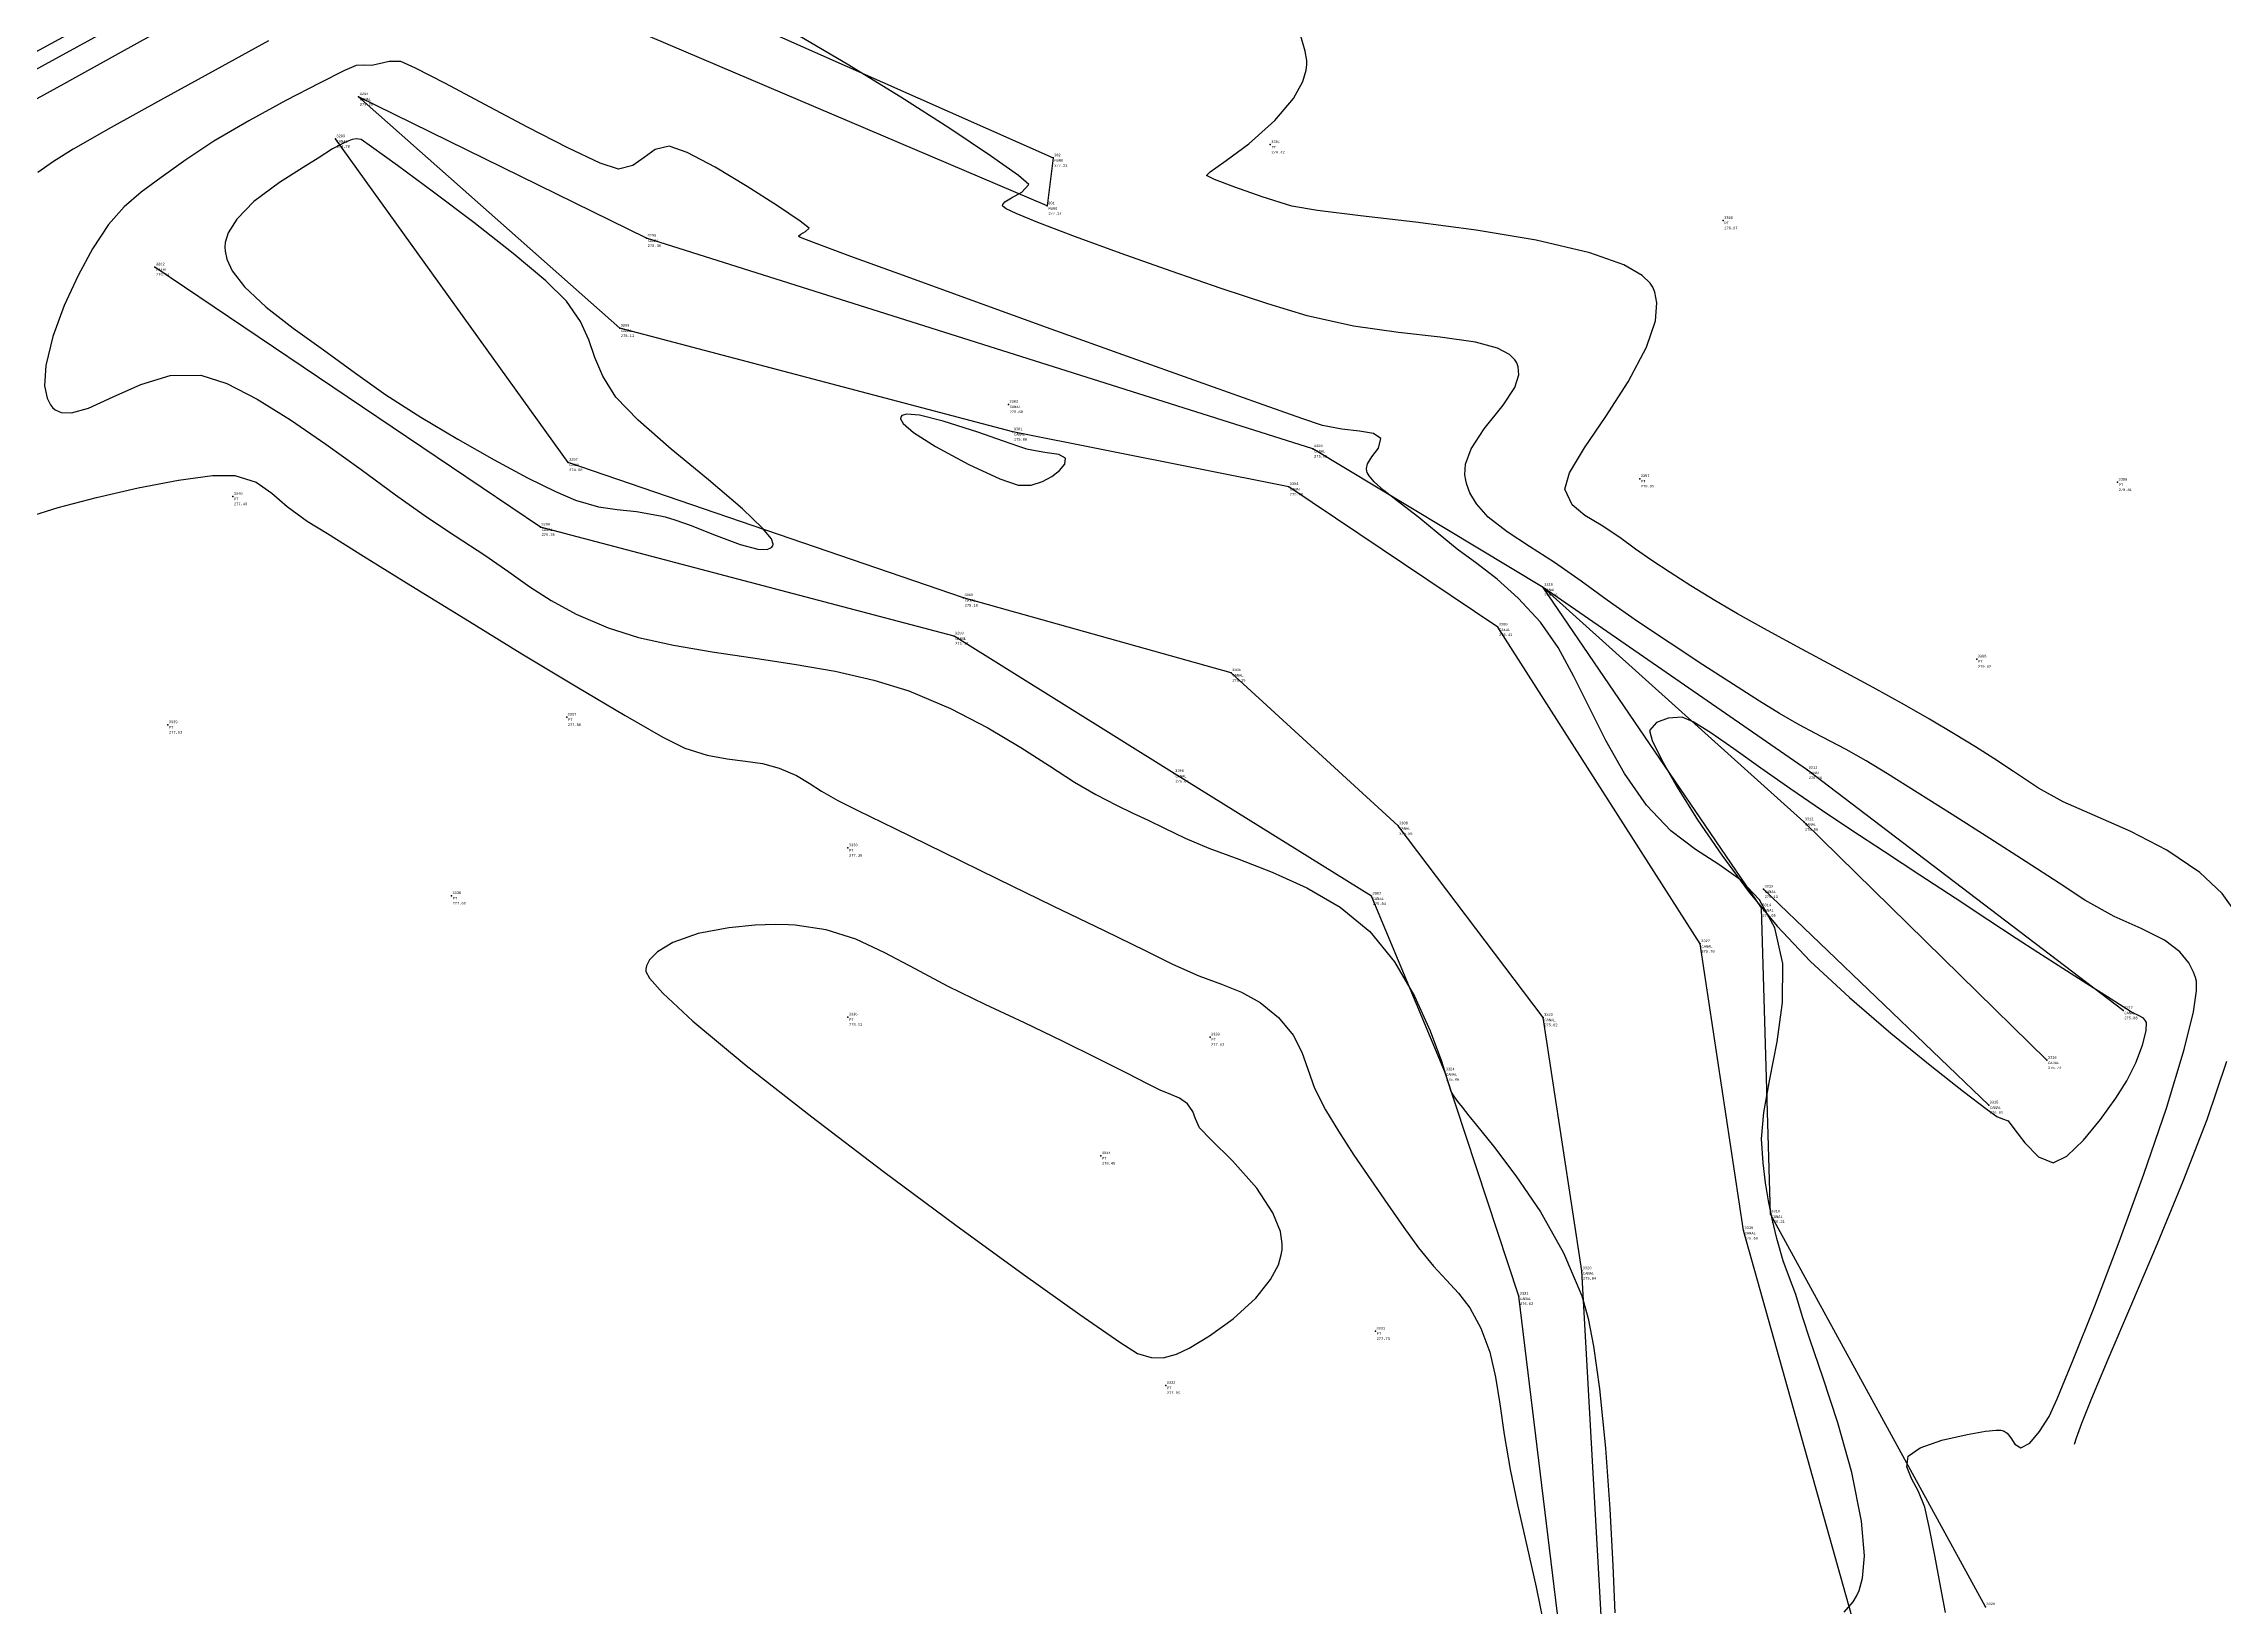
# Model space of a CAD drawing. Header units: metres. Extents: x 5050628 to 5051715, y 2427226 to 2427693.
# Drawn here: x 5050900.09 to 5050943.09, y 2427329.48 to 2427360.32 of the extents above; entities that cross this region are included whole.
import ezdxf
from ezdxf.enums import TextEntityAlignment as Align

# ---------------------------------------------------------------- set-up
doc = ezdxf.new("R2010")
doc.units = ezdxf.units.M
for name, color, linetype in [('C-TOPO-MINR-N', 11, 'Continuous'), ('Canal', 170, 'Continuous'), ('CVL_PUNTO', 2, 'Continuous'), ('CVL_PUNTO_COR', 2, 'Continuous'), ('CVL_PUNTO_NUM', 2, 'Continuous'), ('Muro', 253, 'Continuous')]:
    doc.layers.add(name, color=color, linetype=linetype)
doc.styles.add('MONOTXT4', font='monotxt4.shx')

msp = doc.modelspace()

# ---------------------------------------------------------------- linework, layer by layer
at = {"layer": 'C-TOPO-MINR-N', "color": 32, "linetype": 'Continuous', "lineweight": -3}
for points in [[(5050902.548, 2427360.664, 278.966), (5050901.557, 2427360.116, 278.966), (5050900.478, 2427359.519, 278.966), (5050899.431, 2427358.939, 278.966)], [(5050904.526, 2427360.373, 277.966), (5050903.47, 2427359.798, 277.966), (5050902.393, 2427359.206, 277.966), (5050901.42, 2427358.665, 277.966), (5050900.675, 2427358.24, 277.966), (5050900.282, 2427357.997, 277.966), (5050899.975, 2427357.778, 277.966)], [(5050937.589, 2427329.386, 277.966), (5050937.499, 2427329.871, 277.966), (5050937.381, 2427330.505, 277.966), (5050937.27, 2427331.07, 277.966), (5050937.183, 2427331.462, 277.966), (5050937.061, 2427331.77, 277.966), (5050936.918, 2427332.027, 277.966), (5050936.826, 2427332.253, 277.966), (5050936.856, 2427332.466, 277.966), (5050937.09, 2427332.632, 277.966), (5050937.521, 2427332.781, 277.966), (5050938.02, 2427332.896, 277.966), (5050938.383, 2427332.956, 277.966), (5050938.59, 2427332.976, 277.966), (5050938.682, 2427332.977, 277.966), (5050938.711, 2427332.973, 277.966), (5050938.747, 2427332.96, 277.966), (5050938.807, 2427332.918, 277.966), (5050938.878, 2427332.829, 277.966), (5050938.957, 2427332.705, 277.966), (5050939.08, 2427332.629, 277.966), (5050939.254, 2427332.723, 277.966), (5050939.447, 2427332.95, 277.966), (5050939.638, 2427333.248, 277.966), (5050939.795, 2427333.597, 277.966), (5050940.11, 2427334.363, 277.966), (5050940.533, 2427335.431, 277.966), (5050941.014, 2427336.69, 277.966), (5050941.502, 2427338.027, 277.966), (5050941.947, 2427339.33, 277.966), (5050942.299, 2427340.485, 277.966), (5050942.48, 2427341.228, 277.966), (5050942.54, 2427341.641, 277.966), (5050942.538, 2427341.835, 277.966), (5050942.523, 2427341.904, 277.966), (5050942.484, 2427342.008, 277.966), (5050942.39, 2427342.191, 277.966), (5050942.211, 2427342.414, 277.966), (5050941.909, 2427342.641, 277.966), (5050941.448, 2427342.869, 277.966), (5050940.917, 2427343.107, 277.966), (5050940.341, 2427343.431, 277.966), (5050939.832, 2427343.766, 277.966), (5050939.185, 2427344.185, 277.966), (5050938.463, 2427344.647, 277.966), (5050937.725, 2427345.116, 277.966), (5050937.032, 2427345.552, 277.966), (5050936.445, 2427345.918, 277.966), (5050936.024, 2427346.174, 277.966), (5050935.632, 2427346.398, 277.966), (5050935.316, 2427346.566, 277.966), (5050935.025, 2427346.716, 277.966), (5050934.709, 2427346.886, 277.966), (5050934.32, 2427347.113, 277.966), (5050933.927, 2427347.356, 277.966), (5050933.408, 2427347.684, 277.966), (5050932.805, 2427348.072, 277.966), (5050932.161, 2427348.495, 277.966), (5050931.518, 2427348.928, 277.966), (5050930.919, 2427349.345, 277.966), (5050930.406, 2427349.723, 277.966), (5050929.882, 2427350.091, 277.966), (5050929.388, 2427350.404, 277.966), (5050928.945, 2427350.692, 277.966), (5050928.573, 2427350.985, 277.966), (5050928.342, 2427351.245, 277.966), (5050928.215, 2427351.464, 277.966), (5050928.154, 2427351.626, 277.966), (5050928.132, 2427351.712, 277.966), (5050928.116, 2427351.818, 277.966), (5050928.129, 2427352.026, 277.966), (5050928.238, 2427352.331, 277.966), (5050928.494, 2427352.724, 277.966), (5050928.866, 2427353.19, 277.966), (5050929.1, 2427353.541, 277.966), (5050929.181, 2427353.789, 277.966), (5050929.168, 2427353.948, 277.966), (5050929.138, 2427354.025, 277.966), (5050929.1, 2427354.086, 277.966), (5050928.993, 2427354.192, 277.966), (5050928.757, 2427354.316, 277.966), (5050928.324, 2427354.432, 277.966), (5050927.627, 2427354.531, 277.966), (5050926.807, 2427354.621, 277.966), (5050925.916, 2427354.747, 277.966), (5050925.007, 2427354.954, 277.966), (5050924.232, 2427355.192, 277.966), (5050923.311, 2427355.494, 277.966), (5050922.321, 2427355.832, 277.966), (5050921.337, 2427356.18, 277.966), (5050920.436, 2427356.509, 277.966), (5050919.695, 2427356.794, 277.966), (5050919.269, 2427356.971, 277.966), (5050919.072, 2427357.065, 277.966), (5050919.009, 2427357.106, 277.966), (5050919, 2427357.119, 277.966), (5050919.002, 2427357.148, 277.966), (5050919.045, 2427357.202, 277.966), (5050919.174, 2427357.281, 277.966), (5050919.381, 2427357.388, 277.966), (5050919.514, 2427357.539, 277.966), (5050919.31, 2427357.719, 277.966), (5050918.763, 2427358.107, 277.966), (5050917.961, 2427358.643, 277.966), (5050916.989, 2427359.266, 277.966), (5050915.935, 2427359.916, 277.966), (5050914.884, 2427360.53, 277.966)], [(5050943.308, 2427343.196, 278.966), (5050943.048, 2427343.558, 278.966), (5050942.607, 2427343.978, 278.966), (5050941.953, 2427344.418, 278.966), (5050941.243, 2427344.782, 278.966), (5050940.542, 2427345.093, 278.966), (5050939.914, 2427345.371, 278.966), (5050939.422, 2427345.638, 278.966), (5050938.932, 2427345.965, 278.966), (5050938.542, 2427346.222, 278.966), (5050938.182, 2427346.452, 278.966), (5050937.784, 2427346.698, 278.966), (5050937.278, 2427347, 278.966), (5050936.783, 2427347.283, 278.966), (5050936.163, 2427347.624, 278.966), (5050935.471, 2427347.998, 278.966), (5050934.761, 2427348.381, 278.966), (5050934.083, 2427348.748, 278.966), (5050933.492, 2427349.075, 278.966), (5050933.04, 2427349.337, 278.966), (5050932.568, 2427349.628, 278.966), (5050932.161, 2427349.888, 278.966), (5050931.803, 2427350.126, 278.966), (5050931.479, 2427350.354, 278.966), (5050931.171, 2427350.583, 278.966), (5050930.803, 2427350.825, 278.966), (5050930.48, 2427351.015, 278.966), (5050930.231, 2427351.227, 278.966), (5050930.085, 2427351.533, 278.966), (5050930.175, 2427351.855, 278.966), (5050930.476, 2427352.352, 278.966), (5050930.895, 2427352.968, 278.966), (5050931.334, 2427353.648, 278.966), (5050931.698, 2427354.336, 278.966), (5050931.871, 2427354.855, 278.966), (5050931.899, 2427355.208, 278.966), (5050931.859, 2427355.419, 278.966), (5050931.818, 2427355.516, 278.966), (5050931.767, 2427355.597, 278.966), (5050931.609, 2427355.749, 278.966), (5050931.249, 2427355.957, 278.966), (5050930.579, 2427356.197, 278.966), (5050929.523, 2427356.445, 278.966), (5050928.338, 2427356.644, 278.966), (5050927.142, 2427356.801, 278.966), (5050926.058, 2427356.927, 278.966), (5050925.205, 2427357.029, 278.966), (5050924.703, 2427357.116, 278.966), (5050924.12, 2427357.299, 278.966), (5050923.579, 2427357.488, 278.966), (5050923.18, 2427357.643, 278.966), (5050923.021, 2427357.722, 278.966), (5050923.091, 2427357.792, 278.966), (5050923.205, 2427357.872, 278.966), (5050923.41, 2427358.015, 278.966), (5050923.851, 2427358.345, 278.966), (5050924.37, 2427358.807, 278.966), (5050924.732, 2427359.235, 278.966), (5050924.92, 2427359.573, 278.966), (5050924.986, 2427359.798, 278.966), (5050924.997, 2427359.91, 278.966), (5050924.995, 2427359.986, 278.966), (5050924.966, 2427360.168, 278.966), (5050924.865, 2427360.513, 278.966)], [(5050935.595, 2427329.388, 276.966), (5050935.768, 2427329.595, 276.966), (5050935.838, 2427329.708, 276.966), (5050935.887, 2427329.814, 276.966), (5050935.956, 2427330.059, 276.966), (5050935.992, 2427330.498, 276.966), (5050935.936, 2427331.187, 276.966), (5050935.742, 2427332.145, 276.966), (5050935.467, 2427333.121, 276.966), (5050935.172, 2427334.021, 276.966), (5050934.92, 2427334.751, 276.966), (5050934.77, 2427335.214, 276.966), (5050934.639, 2427335.651, 276.966), (5050934.514, 2427335.985, 276.966), (5050934.391, 2427336.32, 276.966), (5050934.268, 2427336.759, 276.966), (5050934.176, 2427337.147, 276.966), (5050934.101, 2427337.499, 276.966), (5050934.041, 2427337.853, 276.966), (5050933.996, 2427338.247, 276.966), (5050933.965, 2427338.721, 276.966), (5050934.006, 2427339.242, 276.966), (5050934.13, 2427339.897, 276.966), (5050934.274, 2427340.637, 276.966), (5050934.379, 2427341.414, 276.966), (5050934.383, 2427342.179, 276.966), (5050934.227, 2427342.883, 276.966), (5050933.927, 2427343.434, 276.966), (5050933.554, 2427343.826, 276.966), (5050933.125, 2427344.133, 276.966), (5050932.66, 2427344.431, 276.966), (5050932.177, 2427344.797, 276.966), (5050931.694, 2427345.306, 276.966), (5050931.26, 2427345.93, 276.966), (5050930.894, 2427346.578, 276.966), (5050930.571, 2427347.223, 276.966), (5050930.265, 2427347.843, 276.966), (5050929.951, 2427348.413, 276.966), (5050929.603, 2427348.909, 276.966), (5050929.167, 2427349.384, 276.966), (5050928.752, 2427349.757, 276.966), (5050928.352, 2427350.067, 276.966), (5050927.965, 2427350.354, 276.966), (5050927.587, 2427350.659, 276.966), (5050927.205, 2427350.973, 276.966), (5050926.836, 2427351.258, 276.966), (5050926.518, 2427351.509, 276.966), (5050926.324, 2427351.682, 276.966), (5050926.226, 2427351.795, 276.966), (5050926.188, 2427351.861, 276.966), (5050926.179, 2427351.891, 276.966), (5050926.174, 2427351.94, 276.966), (5050926.195, 2427352.035, 276.966), (5050926.279, 2427352.172, 276.966), (5050926.413, 2427352.343, 276.966), (5050926.458, 2427352.534, 276.966), (5050926.311, 2427352.629, 276.966), (5050926.038, 2427352.675, 276.966), (5050925.688, 2427352.715, 276.966), (5050925.31, 2427352.792, 276.966), (5050924.899, 2427352.931, 276.966), (5050924.044, 2427353.231, 276.966), (5050922.859, 2427353.652, 276.966), (5050921.459, 2427354.153, 276.966), (5050919.959, 2427354.692, 276.966), (5050918.474, 2427355.227, 276.966), (5050917.118, 2427355.719, 276.966), (5050916.007, 2427356.125, 276.966), (5050915.372, 2427356.361, 276.966), (5050915.081, 2427356.472, 276.966), (5050914.99, 2427356.509, 276.966), (5050914.978, 2427356.516, 276.966), (5050914.982, 2427356.531, 276.966), (5050915.02, 2427356.563, 276.966), (5050915.111, 2427356.616, 276.966), (5050915.184, 2427356.684, 276.966), (5050915.008, 2427356.821, 276.966), (5050914.562, 2427357.121, 276.966), (5050913.963, 2427357.502, 276.966), (5050913.329, 2427357.881, 276.966), (5050912.776, 2427358.173, 276.966), (5050912.422, 2427358.296, 276.966), (5050912.147, 2427358.234, 276.966), (5050911.928, 2427358.077, 276.966), (5050911.707, 2427357.916, 276.966), (5050911.427, 2427357.846, 276.966), (5050911.064, 2427357.963, 276.966), (5050910.427, 2427358.263, 276.966), (5050909.63, 2427358.671, 276.966), (5050908.787, 2427359.118, 276.966), (5050908.014, 2427359.531, 276.966), (5050907.424, 2427359.838, 276.966), (5050907.133, 2427359.967, 276.966), (5050906.903, 2427359.966, 276.966), (5050906.707, 2427359.922, 276.966), (5050906.556, 2427359.889, 276.966), (5050906.4, 2427359.897, 276.966), (5050906.249, 2427359.889, 276.966), (5050906.023, 2427359.787, 276.966), (5050905.528, 2427359.541, 276.966), (5050904.866, 2427359.197, 276.966), (5050904.138, 2427358.8, 276.966), (5050903.447, 2427358.396, 276.966), (5050902.893, 2427358.03, 276.966), (5050902.407, 2427357.682, 276.966), (5050902.012, 2427357.394, 276.966), (5050901.675, 2427357.104, 276.966), (5050901.366, 2427356.751, 276.966), (5050901.051, 2427356.271, 276.966), (5050900.77, 2427355.748, 276.966), (5050900.497, 2427355.155, 276.966), (5050900.272, 2427354.544, 276.966), (5050900.133, 2427353.97, 276.966), (5050900.109, 2427353.572, 276.966), (5050900.156, 2427353.329, 276.966), (5050900.223, 2427353.198, 276.966), (5050900.267, 2427353.144, 276.966), (5050900.319, 2427353.1, 276.966), (5050900.435, 2427353.046, 276.966), (5050900.642, 2427353.038, 276.966), (5050900.973, 2427353.133, 276.966), (5050901.458, 2427353.354, 276.966), (5050902.003, 2427353.599, 276.966), (5050902.587, 2427353.773, 276.966), (5050903.19, 2427353.781, 276.966), (5050903.699, 2427353.617, 276.966), (5050904.297, 2427353.311, 276.966), (5050904.958, 2427352.901, 276.966), (5050905.653, 2427352.424, 276.966), (5050906.353, 2427351.92, 276.966), (5050907.031, 2427351.424, 276.966), (5050907.658, 2427350.976, 276.966), (5050908.206, 2427350.613, 276.966), (5050908.792, 2427350.233, 276.966), (5050909.26, 2427349.903, 276.966), (5050909.675, 2427349.61, 276.966), (5050910.098, 2427349.337, 276.966), (5050910.593, 2427349.072, 276.966), (5050911.222, 2427348.799, 276.966), (5050911.818, 2427348.61, 276.966), (5050912.51, 2427348.458, 276.966), (5050913.271, 2427348.328, 276.966), (5050914.074, 2427348.208, 276.966), (5050914.891, 2427348.084, 276.966), (5050915.695, 2427347.943, 276.966), (5050916.458, 2427347.771, 276.966), (5050917.152, 2427347.555, 276.966), (5050917.974, 2427347.208, 276.966), (5050918.707, 2427346.828, 276.966), (5050919.357, 2427346.442, 276.966), (5050919.926, 2427346.076, 276.966), (5050920.419, 2427345.757, 276.966), (5050920.84, 2427345.511, 276.966), (5050921.244, 2427345.304, 276.966), (5050921.568, 2427345.146, 276.966), (5050921.866, 2427345.005, 276.966), (5050922.192, 2427344.85, 276.966), (5050922.601, 2427344.65, 276.966), (5050923.068, 2427344.453, 276.966), (5050923.655, 2427344.237, 276.966), (5050924.315, 2427343.984, 276.966), (5050924.998, 2427343.675, 276.966), (5050925.656, 2427343.291, 276.966), (5050926.24, 2427342.814, 276.966), (5050926.725, 2427342.216, 276.966), (5050927.12, 2427341.535, 276.966), (5050927.428, 2427340.854, 276.966), (5050927.65, 2427340.257, 276.966), (5050927.788, 2427339.826, 276.966), (5050927.845, 2427339.645, 276.966), (5050927.906, 2427339.552, 276.966), (5050927.97, 2427339.46, 276.966), (5050928.06, 2427339.348, 276.966), (5050928.189, 2427339.179, 276.966), (5050928.345, 2427338.99, 276.966), (5050928.678, 2427338.581, 276.966), (5050929.12, 2427337.997, 276.966), (5050929.603, 2427337.281, 276.966), (5050930.059, 2427336.475, 276.966), (5050930.42, 2427335.625, 276.966), (5050930.42, 2427335.625, 276.966), (5050930.463, 2427335.49, 276.966), (5050930.543, 2427335.181, 276.966), (5050930.65, 2427334.636, 276.966), (5050930.771, 2427333.793, 276.966), (5050930.888, 2427332.626, 276.966), (5050930.974, 2427331.43, 276.966), (5050931.033, 2427330.313, 276.966), (5050931.07, 2427329.377, 276.966)], [(5050899.792, 2427350.991, 277.966), (5050900.376, 2427351.174, 277.966), (5050901.13, 2427351.373, 277.966), (5050901.955, 2427351.561, 277.966), (5050902.752, 2427351.714, 277.966), (5050903.42, 2427351.804, 277.966), (5050903.861, 2427351.806, 277.966), (5050904.282, 2427351.67, 277.966), (5050904.592, 2427351.457, 277.966), (5050904.892, 2427351.194, 277.966), (5050905.289, 2427350.904, 277.966), (5050905.686, 2427350.657, 277.966), (5050906.396, 2427350.215, 277.966), (5050907.33, 2427349.636, 277.966), (5050908.401, 2427348.975, 277.966), (5050909.52, 2427348.289, 277.966), (5050910.601, 2427347.634, 277.966), (5050911.555, 2427347.068, 277.966), (5050912.296, 2427346.646, 277.966), (5050912.734, 2427346.425, 277.966), (5050913.173, 2427346.287, 277.966), (5050913.567, 2427346.215, 277.966), (5050913.928, 2427346.172, 277.966), (5050914.266, 2427346.124, 277.966), (5050914.595, 2427346.035, 277.966), (5050914.932, 2427345.888, 277.966), (5050915.182, 2427345.74, 277.966), (5050915.428, 2427345.58, 277.966), (5050915.752, 2427345.394, 277.966), (5050916.147, 2427345.196, 277.966), (5050916.872, 2427344.84, 277.966), (5050917.824, 2427344.376, 277.966), (5050918.898, 2427343.852, 277.966), (5050919.992, 2427343.32, 277.966), (5050921.001, 2427342.829, 277.966), (5050921.823, 2427342.428, 277.966), (5050922.352, 2427342.168, 277.966), (5050922.868, 2427341.939, 277.966), (5050923.315, 2427341.772, 277.966), (5050923.711, 2427341.614, 277.966), (5050924.08, 2427341.412, 277.966), (5050924.442, 2427341.113, 277.966), (5050924.728, 2427340.765, 277.966), (5050924.898, 2427340.434, 277.966), (5050925.017, 2427340.096, 277.966), (5050925.151, 2427339.724, 277.966), (5050925.364, 2427339.293, 277.966), (5050925.623, 2427338.872, 277.966), (5050925.927, 2427338.403, 277.966), (5050926.257, 2427337.913, 277.966), (5050926.593, 2427337.428, 277.966), (5050926.913, 2427336.974, 277.966), (5050927.199, 2427336.577, 277.966), (5050927.493, 2427336.211, 277.966), (5050927.753, 2427335.934, 277.966), (5050927.99, 2427335.683, 277.966), (5050928.213, 2427335.39, 277.966), (5050928.43, 2427334.992, 277.966), (5050928.606, 2427334.518, 277.966), (5050928.72, 2427334.027, 277.966), (5050928.803, 2427333.495, 277.966), (5050928.887, 2427332.895, 277.966), (5050929.004, 2427332.204, 277.966), (5050929.153, 2427331.503, 277.966), (5050929.337, 2427330.698, 277.966), (5050929.52, 2427329.88, 277.966), (5050929.668, 2427329.139, 277.966)], [(5050940.132, 2427332.7, 278.966), (5050940.176, 2427332.829, 278.966), (5050940.282, 2427333.116, 278.966), (5050940.478, 2427333.612, 278.966), (5050940.798, 2427334.38, 278.966), (5050941.266, 2427335.471, 278.966), (5050941.772, 2427336.659, 278.966), (5050942.278, 2427337.888, 278.966), (5050942.748, 2427339.106, 278.966), (5050943.142, 2427340.258, 278.966)]]:
    msp.add_polyline3d(points, dxfattribs=at)
for points in [[(5050912.251, 2427351.011, 275.966), (5050912.342, 2427350.989, 275.966), (5050912.538, 2427350.929, 275.966), (5050912.856, 2427350.815, 275.966), (5050913.299, 2427350.64, 275.966), (5050913.824, 2427350.442, 275.966), (5050914.17, 2427350.35, 275.966), (5050914.359, 2427350.346, 275.966), (5050914.442, 2427350.383, 275.966), (5050914.468, 2427350.415, 275.966), (5050914.476, 2427350.451, 275.966), (5050914.439, 2427350.553, 275.966), (5050914.267, 2427350.768, 275.966), (5050913.868, 2427351.148, 275.966), (5050913.197, 2427351.718, 275.966), (5050912.464, 2427352.325, 275.966), (5050911.811, 2427352.892, 275.966), (5050911.375, 2427353.347, 275.966), (5050911.116, 2427353.761, 275.966), (5050910.961, 2427354.13, 275.966), (5050910.838, 2427354.48, 275.966), (5050910.675, 2427354.84, 275.966), (5050910.402, 2427355.239, 275.966), (5050909.995, 2427355.64, 275.966), (5050909.349, 2427356.181, 275.966), (5050908.573, 2427356.791, 275.966), (5050907.776, 2427357.394, 275.966), (5050907.068, 2427357.918, 275.966), (5050906.556, 2427358.288, 275.966), (5050906.35, 2427358.432, 275.966), (5050906.261, 2427358.441, 275.966), (5050906.171, 2427358.432, 275.966), (5050906.04, 2427358.376, 275.966), (5050905.788, 2427358.245, 275.966), (5050905.504, 2427358.063, 275.966), (5050905.209, 2427357.879, 275.966), (5050904.74, 2427357.584, 275.966), (5050904.235, 2427357.205, 275.966), (5050903.897, 2427356.86, 275.966), (5050903.728, 2427356.586, 275.966), (5050903.672, 2427356.399, 275.966), (5050903.665, 2427356.306, 275.966), (5050903.669, 2427356.228, 275.966), (5050903.702, 2427356.072, 275.966), (5050903.81, 2427355.838, 275.966), (5050904.051, 2427355.524, 275.966), (5050904.478, 2427355.125, 275.966), (5050905.011, 2427354.712, 275.966), (5050905.611, 2427354.279, 275.966), (5050906.239, 2427353.819, 275.966), (5050906.839, 2427353.396, 275.966), (5050907.528, 2427352.954, 275.966), (5050908.256, 2427352.518, 275.966), (5050908.974, 2427352.112, 275.966), (5050909.633, 2427351.76, 275.966), (5050910.185, 2427351.488, 275.966), (5050910.579, 2427351.318, 275.966), (5050911.031, 2427351.185, 275.966), (5050911.401, 2427351.131, 275.966), (5050911.778, 2427351.093, 275.966), (5050912.251, 2427351.011, 275.966)], [(5050919.503, 2427352.316, 275.966), (5050919.456, 2427352.329, 275.966), (5050919.316, 2427352.374, 275.966), (5050919.017, 2427352.479, 275.966), (5050918.51, 2427352.657, 275.966), (5050917.829, 2427352.875, 275.966), (5050917.359, 2427352.991, 275.966), (5050917.109, 2427353.013, 275.966), (5050917.012, 2427352.985, 275.966), (5050916.989, 2427352.957, 275.966), (5050916.986, 2427352.92, 275.966), (5050917.039, 2427352.827, 275.966), (5050917.241, 2427352.65, 275.966), (5050917.674, 2427352.373, 275.966), (5050918.336, 2427352.02, 275.966), (5050918.945, 2427351.738, 275.966), (5050919.304, 2427351.61, 275.966), (5050919.565, 2427351.614, 275.966), (5050919.788, 2427351.683, 275.966), (5050919.969, 2427351.783, 275.966), (5050920.119, 2427351.902, 275.966), (5050920.223, 2427352.03, 275.966), (5050920.242, 2427352.147, 275.966), (5050920.107, 2427352.219, 275.966), (5050919.832, 2427352.26, 275.966), (5050919.503, 2427352.316, 275.966)], [(5050941.552, 2427341.02, 276.966), (5050941.538, 2427341.053, 276.966), (5050941.496, 2427341.101, 276.966), (5050941.409, 2427341.149, 276.966), (5050941.261, 2427341.224, 276.966), (5050941.097, 2427341.329, 276.966), (5050940.789, 2427341.523, 276.966), (5050940.379, 2427341.781, 276.966), (5050939.907, 2427342.081, 276.966), (5050939.415, 2427342.397, 276.966), (5050938.986, 2427342.676, 276.966), (5050938.426, 2427343.042, 276.966), (5050937.779, 2427343.467, 276.966), (5050937.085, 2427343.923, 276.966), (5050936.387, 2427344.383, 276.966), (5050935.728, 2427344.819, 276.966), (5050935.149, 2427345.202, 276.966), (5050934.54, 2427345.617, 276.966), (5050933.953, 2427346.031, 276.966), (5050933.417, 2427346.412, 276.966), (5050932.961, 2427346.728, 276.966), (5050932.613, 2427346.947, 276.966), (5050932.4, 2427347.036, 276.966), (5050932.126, 2427347.021, 276.966), (5050931.89, 2427346.93, 276.966), (5050931.758, 2427346.773, 276.966), (5050931.808, 2427346.58, 276.966), (5050931.997, 2427346.193, 276.966), (5050932.303, 2427345.656, 276.966), (5050932.704, 2427345.014, 276.966), (5050933.179, 2427344.314, 276.966), (5050933.708, 2427343.599, 276.966), (5050934.269, 2427342.914, 276.966), (5050934.925, 2427342.228, 276.966), (5050935.699, 2427341.51, 276.966), (5050936.513, 2427340.809, 276.966), (5050937.288, 2427340.175, 276.966), (5050937.947, 2427339.656, 276.966), (5050938.411, 2427339.302, 276.966), (5050938.602, 2427339.162, 276.966), (5050938.716, 2427339.12, 276.966), (5050938.828, 2427339.078, 276.966), (5050938.941, 2427338.93, 276.966), (5050939.154, 2427338.644, 276.966), (5050939.425, 2427338.37, 276.966), (5050939.713, 2427338.253, 276.966), (5050939.983, 2427338.383, 276.966), (5050940.311, 2427338.696, 276.966), (5050940.648, 2427339.105, 276.966), (5050940.95, 2427339.523, 276.966), (5050941.167, 2427339.865, 276.966), (5050941.345, 2427340.221, 276.966), (5050941.474, 2427340.569, 276.966), (5050941.546, 2427340.853, 276.966), (5050941.552, 2427341.02, 276.966)], [(5050914.907, 2427342.939, 278.966), (5050914.778, 2427342.945, 278.966), (5050914.516, 2427342.949, 278.966), (5050914.12, 2427342.937, 278.966), (5050913.6, 2427342.887, 278.966), (5050912.999, 2427342.771, 278.966), (5050912.494, 2427342.595, 278.966), (5050912.191, 2427342.412, 278.966), (5050912.039, 2427342.251, 278.966), (5050911.978, 2427342.132, 278.966), (5050911.961, 2427342.069, 278.966), (5050911.965, 2427342.023, 278.966), (5050912.039, 2427341.89, 278.966), (5050912.301, 2427341.593, 278.966), (5050912.893, 2427341.045, 278.966), (5050913.944, 2427340.17, 278.966), (5050915.234, 2427339.157, 278.966), (5050916.649, 2427338.081, 278.966), (5050918.078, 2427337.022, 278.966), (5050919.406, 2427336.056, 278.966), (5050920.521, 2427335.261, 278.966), (5050921.309, 2427334.714, 278.966), (5050921.659, 2427334.492, 278.966), (5050921.929, 2427334.413, 278.966), (5050922.167, 2427334.403, 278.966), (5050922.429, 2427334.474, 278.966), (5050922.678, 2427334.598, 278.966), (5050923.077, 2427334.839, 278.966), (5050923.543, 2427335.175, 278.966), (5050923.992, 2427335.584, 278.966), (5050924.284, 2427335.949, 278.966), (5050924.436, 2427336.237, 278.966), (5050924.495, 2427336.433, 278.966), (5050924.51, 2427336.532, 278.966), (5050924.514, 2427336.651, 278.966), (5050924.477, 2427336.895, 278.966), (5050924.33, 2427337.266, 278.966), (5050924.014, 2427337.749, 278.966), (5050923.535, 2427338.291, 278.966), (5050923.107, 2427338.708, 278.966), (5050922.883, 2427338.942, 278.966), (5050922.803, 2427339.118, 278.966), (5050922.75, 2427339.265, 278.966), (5050922.644, 2427339.413, 278.966), (5050922.487, 2427339.527, 278.966), (5050922.316, 2427339.597, 278.966), (5050922.103, 2427339.686, 278.966), (5050921.872, 2427339.803, 278.966), (5050921.446, 2427340.02, 278.966), (5050920.87, 2427340.31, 278.966), (5050920.183, 2427340.649, 278.966), (5050919.43, 2427341.011, 278.966), (5050918.652, 2427341.372, 278.966), (5050917.925, 2427341.728, 278.966), (5050917.276, 2427342.076, 278.966), (5050916.679, 2427342.393, 278.966), (5050916.103, 2427342.658, 278.966), (5050915.523, 2427342.848, 278.966), (5050914.907, 2427342.939, 278.966)]]:
    msp.add_polyline3d(points, close=True, dxfattribs=at)
at = {"layer": 'Canal'}
for points in [[(5050935.91, 2427328.728, 276.57), (5050933.609, 2427336.913, 276.146), (5050932.756, 2427342.569, 276.164), (5050928.766, 2427348.814, 275.879), (5050924.64, 2427351.583, 275.743), (5050919.199, 2427352.664, 275.462), (5050911.449, 2427354.708, 275.579), (5050906.301, 2427359.272, 275.821)], [(5050938.378, 2427329.496, 278.123), (5050934.138, 2427337.239, 276.679), (5050933.961, 2427343.278, 276.512), (5050929.658, 2427349.598, 276.923), (5050925.119, 2427352.331, 276.115), (5050911.98, 2427356.484, 275.831), (5050906.301, 2427359.272, 275.821)], [(5050930.842, 2427328.621, 276.481), (5050930.42, 2427336.12, 276.307), (5050929.658, 2427341.118, 276.087), (5050926.798, 2427344.893, 276.023), (5050923.506, 2427347.914, 275.815), (5050918.229, 2427349.393, 275.644), (5050910.431, 2427352.063, 275.368), (5050905.844, 2427358.442, 275.251)], [(5050930.06, 2427328.386, 277.258), (5050929.179, 2427335.62, 277.082), (5050927.719, 2427340.042, 276.427), (5050926.274, 2427343.508, 276.31), (5050922.384, 2427345.925, 276.136), (5050918.041, 2427348.638, 276.032), (5050909.885, 2427350.786, 275.819), (5050902.284, 2427355.915, 275.607)], [(5050941.095, 2427341.255, 276.346), (5050934.873, 2427345.99, 276.828), (5050929.658, 2427349.598, 276.923)], [(5050939.591, 2427340.272, 276.207), (5050934.797, 2427344.973, 276.029), (5050929.658, 2427349.598, 276.923)], [(5050938.444, 2427339.39, 276.521), (5050934.003, 2427343.648, 275.896)]]:
    msp.add_polyline3d(points, dxfattribs=at)
at = {"layer": 'CVL_PUNTO', "color": 4}
for p in [(5050906.301, 2427359.272, 275.821), (5050906.301, 2427359.272, 275.821), (5050905.844, 2427358.442, 275.251), (5050905.844, 2427358.442, 275.251), (5050924.278, 2427358.328, 278.889), (5050924.278, 2427358.328, 278.889), (5050919.995, 2427358.065, 277.682), (5050919.995, 2427358.065, 277.682), (5050919.88, 2427357.119, 277.608), (5050919.88, 2427357.119, 277.608), (5050911.98, 2427356.484, 275.831), (5050911.98, 2427356.484, 275.831), (5050933.207, 2427356.831, 279.133), (5050933.207, 2427356.831, 279.133), (5050902.284, 2427355.915, 275.607), (5050902.284, 2427355.915, 275.607), (5050911.449, 2427354.708, 275.579), (5050911.449, 2427354.708, 275.579), (5050919.115, 2427353.207, 276.357), (5050919.115, 2427353.207, 276.357), (5050919.199, 2427352.664, 275.462), (5050919.199, 2427352.664, 275.462), (5050925.119, 2427352.331, 276.115), (5050925.119, 2427352.331, 276.115), (5050910.431, 2427352.063, 275.368), (5050910.431, 2427352.063, 275.368), (5050931.563, 2427351.741, 279.414), (5050931.563, 2427351.741, 279.414), (5050903.82, 2427351.391, 277.898), (5050903.82, 2427351.391, 277.898), (5050924.64, 2427351.583, 275.743), (5050924.64, 2427351.583, 275.743), (5050940.984, 2427351.67, 279.275), (5050940.984, 2427351.67, 279.275), (5050909.885, 2427350.786, 275.819), (5050909.885, 2427350.786, 275.819), (5050929.658, 2427349.598, 276.923), (5050929.658, 2427349.598, 276.923), (5050918.229, 2427349.393, 275.644), (5050918.229, 2427349.393, 275.644), (5050928.766, 2427348.814, 275.879), (5050928.766, 2427348.814, 275.879), (5050918.041, 2427348.638, 276.032), (5050918.041, 2427348.638, 276.032), (5050923.506, 2427347.914, 275.815), (5050923.506, 2427347.914, 275.815), (5050938.208, 2427348.185, 279.486), (5050938.208, 2427348.185, 279.486), (5050910.403, 2427347.038, 278.043), (5050910.403, 2427347.038, 278.043), (5050902.539, 2427346.887, 277.995), (5050902.539, 2427346.887, 277.995), (5050922.384, 2427345.925, 276.136), (5050922.384, 2427345.925, 276.136), (5050934.873, 2427345.99, 276.828), (5050934.873, 2427345.99, 276.828), (5050926.798, 2427344.893, 276.023), (5050926.798, 2427344.893, 276.023), (5050934.797, 2427344.973, 276.029), (5050934.797, 2427344.973, 276.029), (5050915.949, 2427344.461, 277.857), (5050915.949, 2427344.461, 277.857), (5050908.132, 2427343.518, 278.095), (5050908.132, 2427343.518, 278.095), (5050934.003, 2427343.648, 275.896), (5050934.003, 2427343.648, 275.896), (5050926.274, 2427343.508, 276.31), (5050926.274, 2427343.508, 276.31), (5050933.961, 2427343.278, 276.512), (5050933.961, 2427343.278, 276.512), (5050932.756, 2427342.569, 276.164), (5050932.756, 2427342.569, 276.164), (5050915.949, 2427341.125, 278.994), (5050915.949, 2427341.125, 278.994), (5050929.658, 2427341.118, 276.087), (5050929.658, 2427341.118, 276.087), (5050941.095, 2427341.255, 276.346), (5050941.095, 2427341.255, 276.346), (5050923.089, 2427340.731, 278.092), (5050923.089, 2427340.731, 278.092), (5050939.591, 2427340.272, 276.207), (5050939.591, 2427340.272, 276.207), (5050927.719, 2427340.042, 276.427), (5050927.719, 2427340.042, 276.427), (5050938.444, 2427339.39, 276.521), (5050938.444, 2427339.39, 276.521), (5050920.937, 2427338.39, 278.919), (5050920.937, 2427338.39, 278.919), (5050934.138, 2427337.239, 276.679), (5050934.138, 2427337.239, 276.679), (5050933.609, 2427336.913, 276.146), (5050933.609, 2427336.913, 276.146), (5050930.42, 2427336.12, 276.307), (5050930.42, 2427336.12, 276.307), (5050929.179, 2427335.62, 277.082), (5050929.179, 2427335.62, 277.082), (5050926.352, 2427334.932, 278.199), (5050926.352, 2427334.932, 278.199), (5050922.215, 2427333.862, 278.421), (5050922.215, 2427333.862, 278.421), (5050938.378, 2427329.496, 278.123), (5050938.378, 2427329.496, 278.123)]:
    msp.add_point(p, dxfattribs=at)
at = {"layer": 'Muro', "flags": 128}
for points, elevation in [([(5050906.692, 2427364.166), (5050906.976, 2427363.666), (5050897.133, 2427358.278), (5050897.008, 2427358.575), (5050906.835, 2427363.914)], 278.791), ([(5050907.442, 2427362.931), (5050908.128, 2427363.145), (5050908.569, 2427363.144), (5050919.995, 2427358.065), (5050919.88, 2427357.119), (5050905.901, 2427363.077)], 277.682)]:
    msp.add_lwpolyline(points, dxfattribs=dict(at, elevation=elevation))

# ---------------------------------------------------------------- texts
at = {"layer": 'CVL_PUNTO_COR', "color": 4, "style": 'MONOTXT4'}
for s, p in [('275.35', (5050906.324, 2427359.149, 275.821)), ('274.78', (5050905.867, 2427358.319, 275.251)), ('278.42', (5050924.301, 2427358.205, 278.889)), ('277.22', (5050920.018, 2427357.942, 277.682)), ('277.14', (5050919.903, 2427356.996, 277.608)), ('278.67', (5050933.23, 2427356.708, 279.133)), ('275.36', (5050912.003, 2427356.361, 275.831)), ('275.14', (5050902.307, 2427355.792, 275.607)), ('275.11', (5050911.472, 2427354.585, 275.579)), ('275.89', (5050919.138, 2427353.084, 276.357)), ('275.00', (5050919.222, 2427352.541, 275.462)), ('275.65', (5050925.142, 2427352.208, 276.115)), ('274.90', (5050910.454, 2427351.94, 275.368)), ('277.43', (5050903.843, 2427351.268, 277.898)), ('275.28', (5050924.663, 2427351.46, 275.743)), ('278.95', (5050931.586, 2427351.618, 279.414)), ('278.81', (5050941.007, 2427351.547, 279.275)), ('275.35', (5050909.908, 2427350.663, 275.819)), ('275.18', (5050918.252, 2427349.27, 275.644)), ('276.46', (5050929.681, 2427349.475, 276.923)), ('275.41', (5050928.789, 2427348.691, 275.879)), ('275.57', (5050918.064, 2427348.515, 276.032)), ('279.02', (5050938.231, 2427348.062, 279.486)), ('275.35', (5050923.529, 2427347.791, 275.815)), ('277.53', (5050902.562, 2427346.764, 277.995)), ('277.58', (5050910.426, 2427346.915, 278.043)), ('275.67', (5050922.407, 2427345.802, 276.136)), ('276.36', (5050934.896, 2427345.867, 276.828)), ('275.56', (5050934.82, 2427344.85, 276.029)), ('275.56', (5050926.821, 2427344.77, 276.023)), ('277.39', (5050915.972, 2427344.338, 277.857)), ('275.43', (5050934.026, 2427343.525, 275.896)), ('277.63', (5050908.155, 2427343.395, 278.095)), ('275.84', (5050926.297, 2427343.385, 276.31)), ('276.05', (5050933.984, 2427343.155, 276.512)), ('275.70', (5050932.779, 2427342.446, 276.164)), ('278.53', (5050915.972, 2427341.002, 278.994)), ('275.62', (5050929.681, 2427340.995, 276.087)), ('275.88', (5050941.118, 2427341.132, 276.346)), ('277.63', (5050923.112, 2427340.608, 278.092)), ('275.74', (5050939.614, 2427340.149, 276.207)), ('275.96', (5050927.742, 2427339.919, 276.427)), ('276.05', (5050938.467, 2427339.267, 276.521)), ('278.45', (5050920.96, 2427338.267, 278.919)), ('276.21', (5050934.161, 2427337.116, 276.679)), ('275.68', (5050933.632, 2427336.79, 276.146)), ('275.84', (5050930.443, 2427335.997, 276.307)), ('276.62', (5050929.202, 2427335.497, 277.082)), ('277.73', (5050926.375, 2427334.809, 278.199)), ('277.95', (5050922.238, 2427333.739, 278.421))]:
    msp.add_text(s, height=0.05, dxfattribs=at).set_placement(p, align=Align.TOP_LEFT)
at = {"layer": 'CVL_PUNTO_NUM', "color": 4, "style": 'MONOTXT4'}
for s, p in [('3294', (5050906.319, 2427359.29, 275.821)), ('3293', (5050905.862, 2427358.46, 275.251)), ('302', (5050920.013, 2427358.083, 277.682)), ('3394', (5050924.296, 2427358.346, 278.889)), ('301', (5050919.898, 2427357.137, 277.608)), ('3396', (5050933.225, 2427356.849, 279.133)), ('3295', (5050911.998, 2427356.502, 275.831)), ('3292', (5050902.302, 2427355.933, 275.607)), ('3296', (5050911.467, 2427354.726, 275.579)), ('3302', (5050919.133, 2427353.225, 276.357)), ('3301', (5050919.217, 2427352.682, 275.462)), ('3297', (5050910.449, 2427352.081, 275.368)), ('3303', (5050925.137, 2427352.349, 276.115)), ('3397', (5050931.581, 2427351.759, 279.414)), ('3399', (5050941.002, 2427351.688, 279.275)), ('3340', (5050903.838, 2427351.409, 277.898)), ('3304', (5050924.658, 2427351.601, 275.743)), ('3298', (5050909.903, 2427350.804, 275.819)), ('3310', (5050929.676, 2427349.616, 276.923)), ('3300', (5050918.247, 2427349.411, 275.644)), ('3299', (5050918.059, 2427348.656, 276.032)), ('3309', (5050928.784, 2427348.832, 275.879)), ('3398', (5050938.226, 2427348.203, 279.486)), ('3305', (5050923.524, 2427347.932, 275.815)), ('3339', (5050902.557, 2427346.905, 277.995)), ('3337', (5050910.421, 2427347.056, 278.043)), ('3306', (5050922.402, 2427345.943, 276.136)), ('3311', (5050934.891, 2427346.008, 276.828)), ('3308', (5050926.816, 2427344.911, 276.023)), ('3312', (5050934.815, 2427344.991, 276.029)), ('3336', (5050915.967, 2427344.479, 277.857)), ('3338', (5050908.15, 2427343.536, 278.095)), ('3307', (5050926.292, 2427343.526, 276.31)), ('3313', (5050934.021, 2427343.666, 275.896)), ('3314', (5050933.979, 2427343.296, 276.512)), ('3322', (5050932.774, 2427342.587, 276.164)), ('3335', (5050915.967, 2427341.143, 278.994)), ('3323', (5050929.676, 2427341.136, 276.087)), ('3317', (5050941.113, 2427341.273, 276.346)), ('3333', (5050923.107, 2427340.749, 278.092)), ('3324', (5050927.737, 2427340.06, 276.427)), ('3316', (5050939.609, 2427340.29, 276.207)), ('3315', (5050938.462, 2427339.408, 276.521)), ('3334', (5050920.955, 2427338.408, 278.919)), ('3318', (5050934.156, 2427337.257, 276.679)), ('3319', (5050933.627, 2427336.931, 276.146)), ('3320', (5050930.438, 2427336.138, 276.307)), ('3321', (5050929.197, 2427335.638, 277.082)), ('3331', (5050926.37, 2427334.95, 278.199)), ('3332', (5050922.233, 2427333.88, 278.421)), ('3328', (5050938.396, 2427329.514, 278.123))]:
    msp.add_text(s, height=0.05, dxfattribs=at).set_placement(p, align=Align.BOTTOM_LEFT)
for s, p in [('CANAL', (5050906.326, 2427359.247, 275.821)), ('CANAL', (5050905.869, 2427358.417, 275.251)), ('PT', (5050924.303, 2427358.303, 278.889)), ('MURO', (5050920.02, 2427358.04, 277.682)), ('MURO', (5050919.905, 2427357.094, 277.608)), ('CANAL', (5050912.005, 2427356.459, 275.831)), ('PT', (5050933.232, 2427356.806, 279.133)), ('CANAL', (5050902.309, 2427355.89, 275.607)), ('CANAL', (5050911.474, 2427354.683, 275.579)), ('CANAL', (5050919.14, 2427353.182, 276.357)), ('CANAL', (5050919.224, 2427352.639, 275.462)), ('CANAL', (5050925.144, 2427352.306, 276.115)), ('CANAL', (5050910.456, 2427352.038, 275.368)), ('PT', (5050931.588, 2427351.716, 279.414)), ('PT', (5050903.845, 2427351.366, 277.898)), ('CANAL', (5050924.665, 2427351.558, 275.743)), ('PT', (5050941.009, 2427351.645, 279.275)), ('CANAL', (5050909.91, 2427350.761, 275.819)), ('CANAL', (5050929.683, 2427349.573, 276.923)), ('CANAL', (5050918.254, 2427349.368, 275.644)), ('CANAL', (5050928.791, 2427348.789, 275.879)), ('CANAL', (5050918.066, 2427348.613, 276.032)), ('CANAL', (5050923.531, 2427347.889, 275.815)), ('PT', (5050938.233, 2427348.16, 279.486)), ('PT', (5050910.428, 2427347.013, 278.043)), ('PT', (5050902.564, 2427346.862, 277.995)), ('CANAL', (5050922.409, 2427345.9, 276.136)), ('CANAL', (5050934.898, 2427345.965, 276.828)), ('CANAL', (5050926.823, 2427344.868, 276.023)), ('CANAL', (5050934.822, 2427344.948, 276.029)), ('PT', (5050915.974, 2427344.436, 277.857)), ('CANAL', (5050934.028, 2427343.623, 275.896)), ('PT', (5050908.157, 2427343.493, 278.095)), ('CANAL', (5050926.299, 2427343.483, 276.31)), ('CANAL', (5050933.986, 2427343.253, 276.512)), ('CANAL', (5050932.781, 2427342.544, 276.164)), ('PT', (5050915.974, 2427341.1, 278.994)), ('CANAL', (5050929.683, 2427341.093, 276.087)), ('CANAL', (5050941.12, 2427341.23, 276.346)), ('PT', (5050923.114, 2427340.706, 278.092)), ('CANAL', (5050939.616, 2427340.247, 276.207)), ('CANAL', (5050927.744, 2427340.017, 276.427)), ('CANAL', (5050938.469, 2427339.365, 276.521)), ('PT', (5050920.962, 2427338.365, 278.919)), ('CANAL', (5050934.163, 2427337.214, 276.679)), ('CANAL', (5050933.634, 2427336.888, 276.146)), ('CANAL', (5050930.445, 2427336.095, 276.307)), ('CANAL', (5050929.204, 2427335.595, 277.082)), ('PT', (5050926.377, 2427334.907, 278.199)), ('PT', (5050922.24, 2427333.837, 278.421))]:
    msp.add_text(s, height=0.05, dxfattribs=at).set_placement(p, align=Align.TOP_LEFT)

doc.saveas('drawing.dxf')
